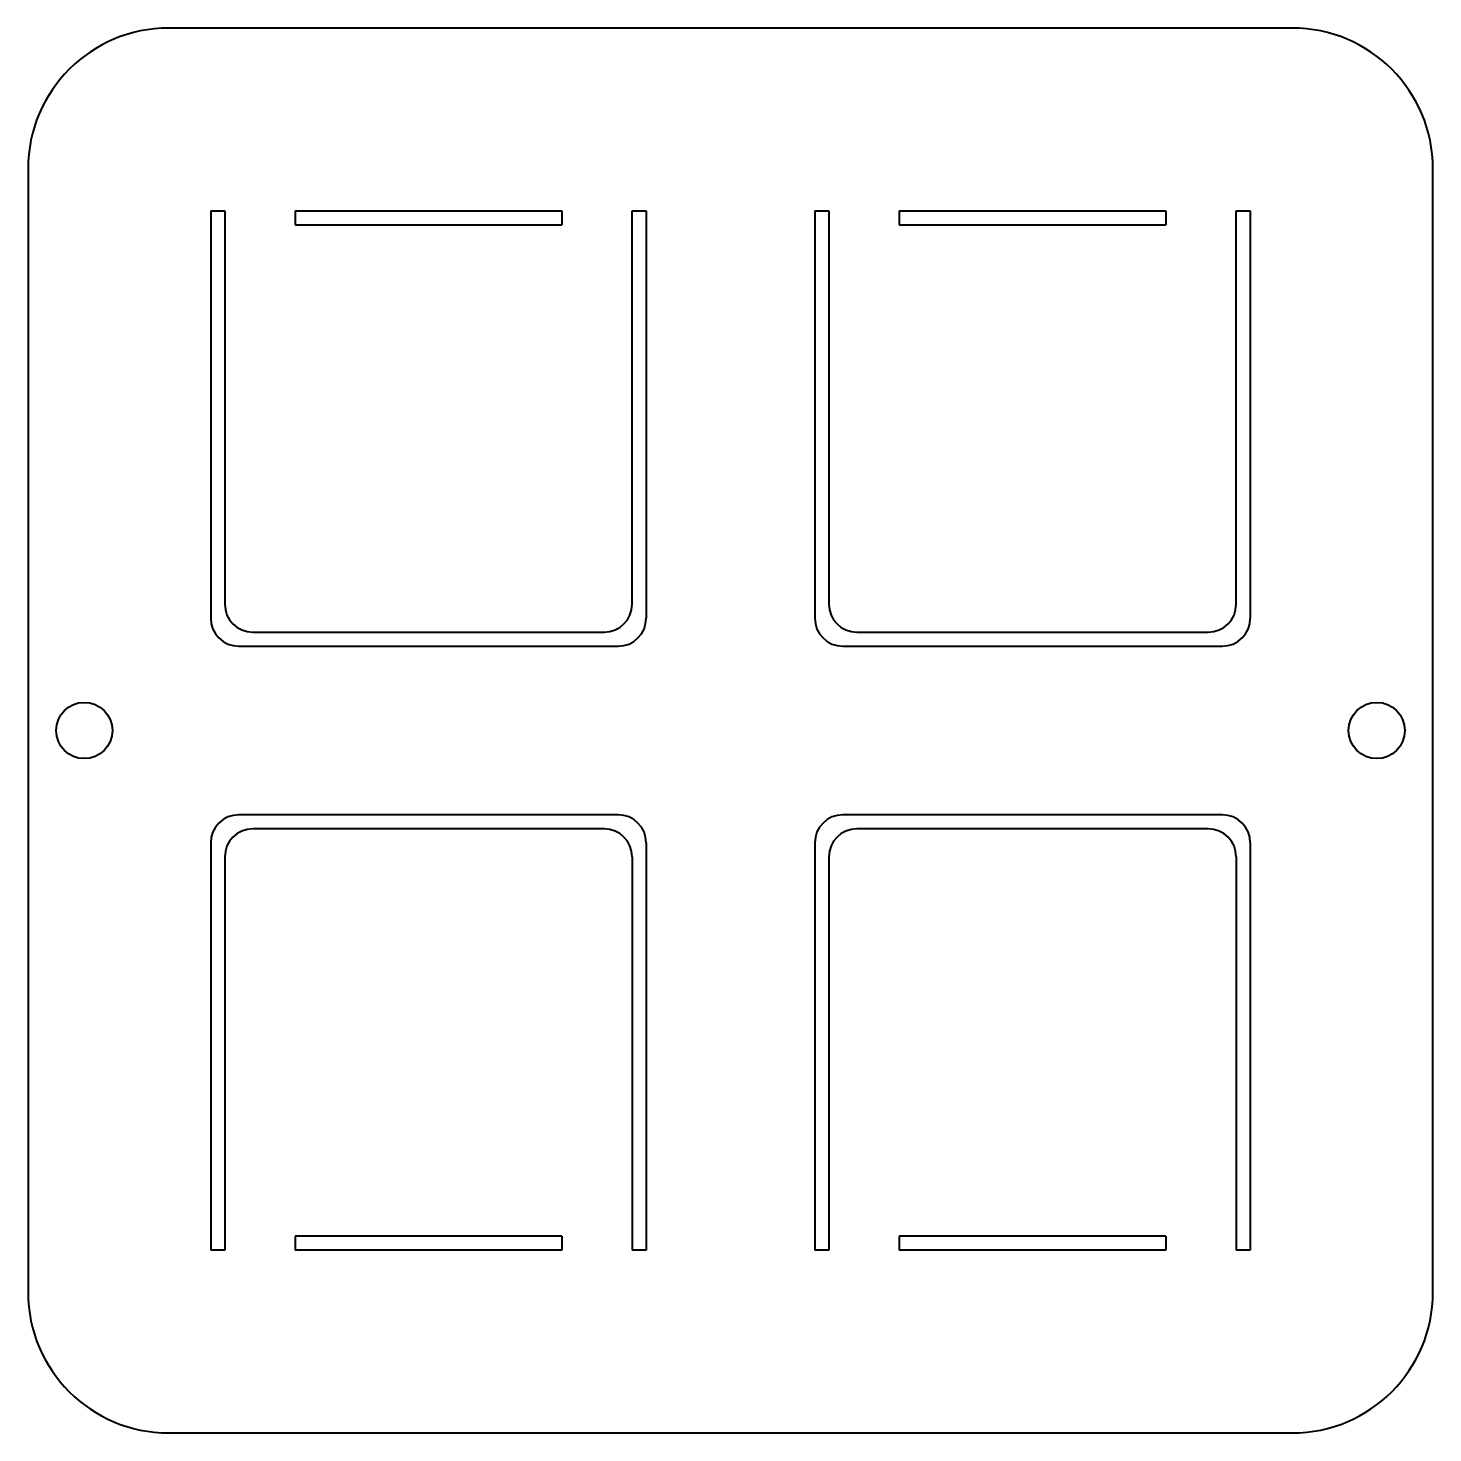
# Model space of a CAD drawing. Header units: millimetres. Extents: x -50 to 50, y -50 to 50.
import ezdxf

# ---------------------------------------------------------------- set-up
doc = ezdxf.new("R2010")
doc.units = ezdxf.units.MM
doc.layers.add('ModelSketch_Visible', color=7, linetype='Continuous', lineweight=40)

msp = doc.modelspace()

# ---------------------------------------------------------------- linework, layer by layer
at = {"layer": 'ModelSketch_Visible'}
for p, q in [((40, 50), (-40, 50)), ((40, 50), (-40, 50)), ((40, 50), (-40, 50)), ((50, -40), (50, 40)), ((50, -40), (50, 40)), ((50, -40), (50, 40)), ((-50, 40), (-50, -40)), ((-50, 40), (-50, -40)), ((-50, 40), (-50, -40)), ((-31, 37), (-12, 37)), ((-31, 37), (-31, 36)), ((-12, 37), (-12, 36)), ((-7, 37), (-6, 37)), ((-7, 9), (-7, 37)), ((-6, 37), (-6, 8)), ((6, 37), (7, 37)), ((6, 37), (6, 8)), ((7, 37), (7, 9)), ((12, 37), (12, 36)), ((12, 37), (31, 37)), ((12, 37), (31, 37)), ((31, 37), (31, 36)), ((36, 9), (36, 37)), ((36, 37), (37, 37)), ((37, 37), (37, 8)), ((-37, 37), (-36, 37)), ((-37, 37), (-37, 8)), ((-36, 37), (-36, 9)), ((-31, 36), (-12, 36)), ((12, 36), (31, 36)), ((9, 7), (34, 7)), ((-34, 7), (-9, 7)), ((8, 6), (35, 6)), ((-35, 6), (-8, 6)), ((35, -6), (8, -6)), ((-8, -6), (-35, -6)), ((34, -7), (9, -7)), ((-9, -7), (-34, -7)), ((6, -8), (6, -37)), ((37, -8), (37, -37)), ((-37, -8), (-37, -37)), ((-6, -8), (-6, -37)), ((7, -9), (7, -37)), ((36, -9), (36, -37)), ((-36, -9), (-36, -37)), ((-7, -9), (-7, -37)), ((31, -36), (12, -36)), ((12, -36), (12, -37)), ((31, -36), (31, -37)), ((-12, -36), (-31, -36)), ((-31, -36), (-31, -37)), ((-12, -36), (-12, -37)), ((7, -37), (6, -37)), ((31, -37), (12, -37)), ((37, -37), (36, -37)), ((-36, -37), (-37, -37)), ((-12, -37), (-31, -37)), ((-6, -37), (-7, -37)), ((-40, -50), (40, -50)), ((-40, -50), (40, -50)), ((-40, -50), (40, -50))]:
    msp.add_line(p, q, dxfattribs=at)
for centre in [(-46, 0), (46, 0)]:
    msp.add_circle(centre, 2, dxfattribs=at)
for centre, radius, start, end in [((-40, 40), 10, 90, 180), ((-40, 40), 10, 90, 180), ((-40, 40), 10, 90, 180), ((40, 40), 10, 0, 90), ((40, 40), 10, 0, 90), ((40, 40), 10, 0, 90), ((9, 9), 2, 180, 270), ((34, 9), 2, 270, 0), ((-34, 9), 2, 180, 270), ((-9, 9), 2, 270, 0), ((8, 8), 2, 180, 270), ((35, 8), 2, 270, 0), ((-35, 8), 2, 180, 270), ((-8, 8), 2, 270, 0), ((8, -8), 2, 90, 180), ((35, -8), 2, 0, 90), ((-35, -8), 2, 90, 180), ((-8, -8), 2, 0, 90), ((9, -9), 2, 90, 180), ((34, -9), 2, 0, 90), ((-34, -9), 2, 90, 180), ((-9, -9), 2, 0, 90), ((-40, -40), 10, 180, 270), ((-40, -40), 10, 180, 270), ((-40, -40), 10, 180, 270), ((40, -40), 10, 270, 0), ((40, -40), 10, 270, 0), ((40, -40), 10, 270, 0)]:
    msp.add_arc(centre, radius, start, end, dxfattribs=at)

doc.saveas('drawing.dxf')
